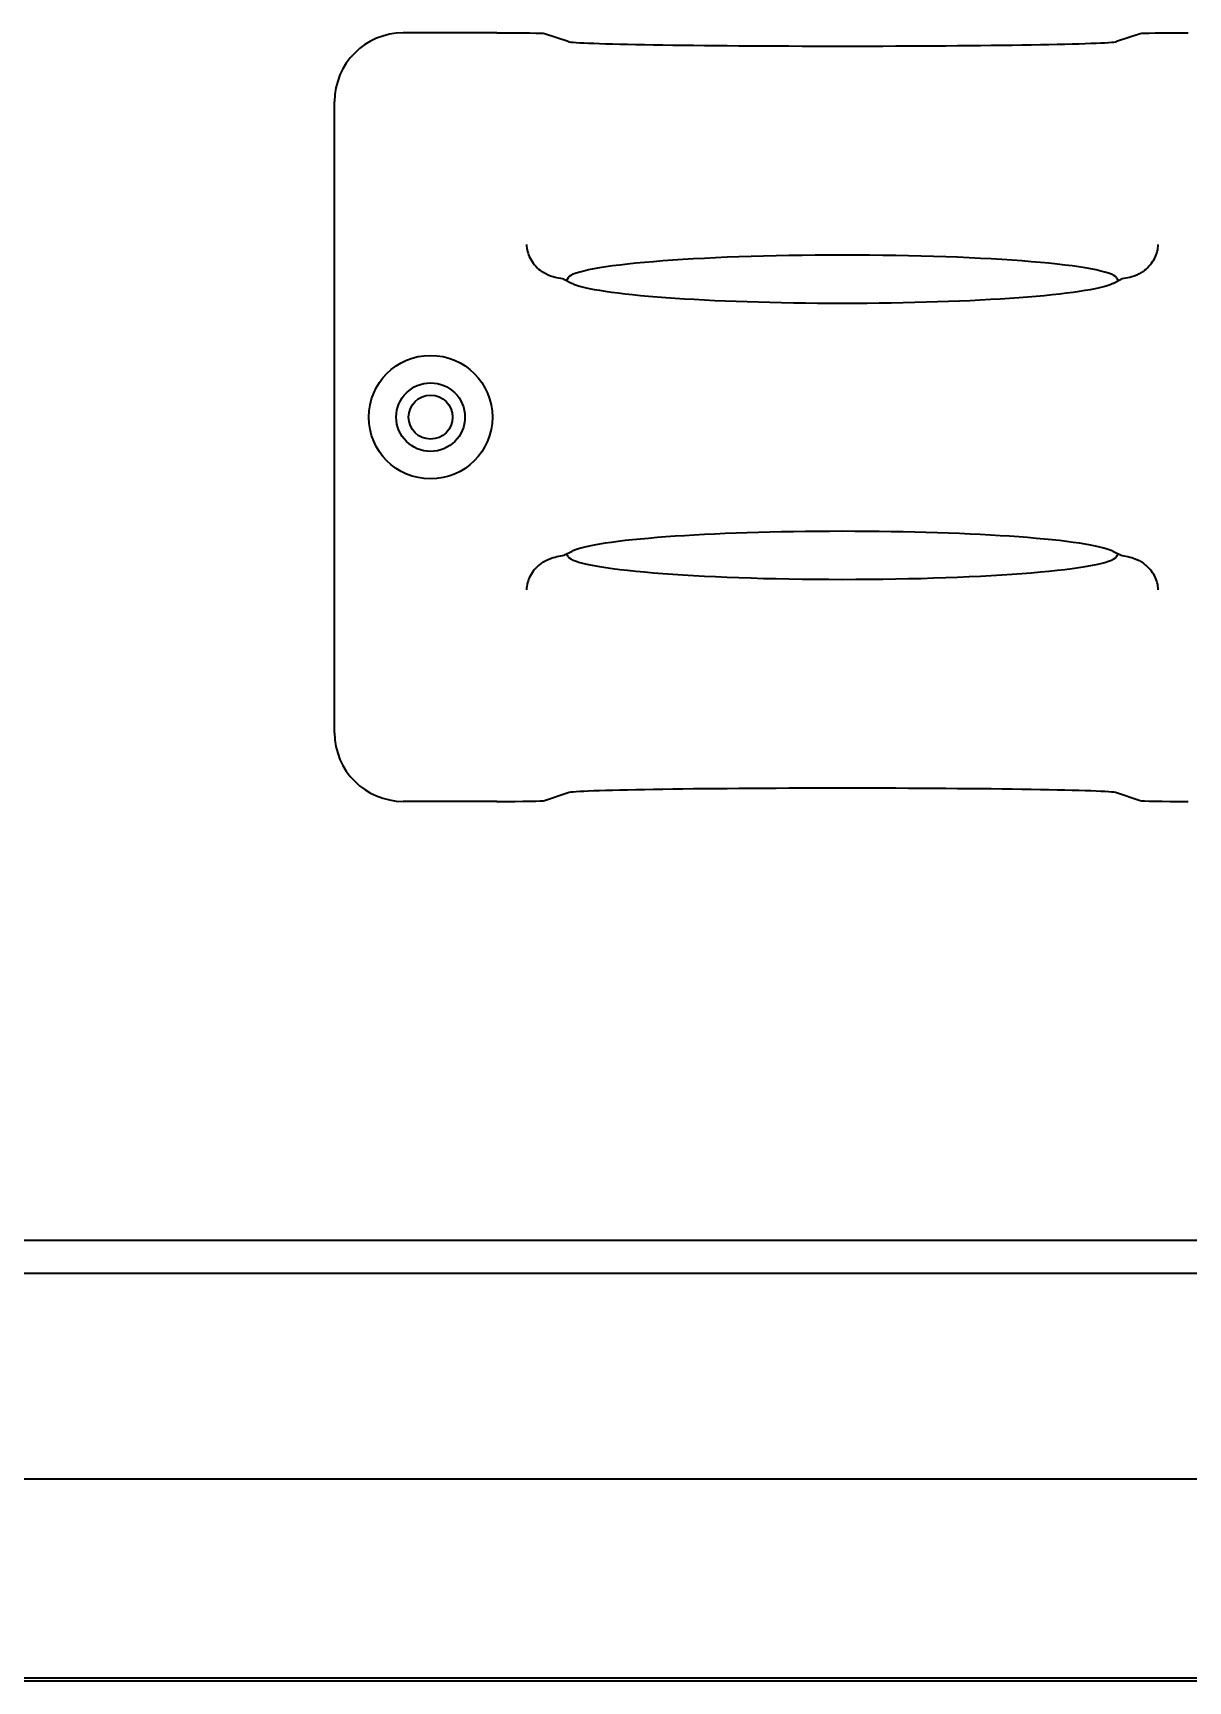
# Model space of a CAD drawing. Extents: x 6336 to 10269, y -393 to 3371.
# Drawn here: x 8744.1 to 8828.3, y 2565.8 to 2685.9 of the extents above; entities that cross this region are included whole.
import ezdxf

# ---------------------------------------------------------------- set-up
doc = ezdxf.new("R2010")
doc.units = 0
doc.header["$LTSCALE"] = 5
doc.layers.add('1', color=7, linetype='CONTINUOUS', true_color=0xffffff)

msp = doc.modelspace()

# ---------------------------------------------------------------- linework, layer by layer
at = {"layer": '1', "color": 7, "linetype": 'Continuous', "lineweight": 35}
for p, q in [((8777.89, 2685.93), (8771.08, 2685.93)), ((8783.1, 2685.3), (8781.38, 2685.87)), ((8824.76, 2685.87), (8823.05, 2685.3)), ((8766.07, 2634.92), (8766.07, 2680.93)), ((8782.77, 2667.99), (8783.38, 2667.68)), ((8783.1, 2668.08), (8782.98, 2667.88)), ((8822.77, 2667.68), (8823.38, 2667.99)), ((8823.05, 2668.08), (8823.16, 2667.88)), ((8782.77, 2647.87), (8783.38, 2648.17)), ((8822.77, 2648.17), (8823.38, 2647.87)), ((8783.1, 2647.77), (8782.98, 2647.97)), ((8823.05, 2647.77), (8823.16, 2647.97)), ((8783.1, 2630.56), (8781.38, 2629.98)), ((8824.76, 2629.98), (8823.05, 2630.56)), ((8777.89, 2629.93), (8771.08, 2629.93)), ((9176.07, 2597.93), (8700.37, 2597.93)), ((9142.77, 2595.53), (8700.37, 2595.53)), ((9142.77, 2580.53), (8702.42, 2580.53)), ((8850.54, 2566.04), (8702.42, 2566.04)), ((8850.55, 2565.83), (8702.42, 2565.83))]:
    msp.add_line(p, q, dxfattribs=at)
for radius in [4.5, 2.5, 1.6]:
    msp.add_circle((8773.07, 2657.93), radius, dxfattribs=at)
for centre, major_axis, ratio, start_param, end_param in [((8771.08, 2680.93), (4.75, -1.58), 0.998478, 1.89276, 3.462643), ((8777.89, 2685.86), (3.5, 0), 0.017455, 0.05236, 1.570796), ((8828.26, 2685.86), (3.5, 0), 0.017455, 1.570796, 3.089233), ((8803.07, 2685.32), (20, 0), 0.017455, -3.089233, -0.05236), ((8803.07, 2667.99), (20, 0), 0.087489, 0.05236, 3.089233), ((8782.61, 2670.6), (1.29, 2.16), 0.99484, -3.269542, -3.152361), ((8823.54, 2670.6), (-1.29, 2.16), 0.99484, -3.130824, -3.013643), ((8781.29, 2667.96), (1.5, 0), 0.087489, 0.174533, 0.565507), ((8803.07, 2667.99), (20, 0), 0.087489, -2.96706, -0.174533), ((8824.85, 2667.96), (1.5, 0), 0.087489, 2.576086, 2.96706), ((8803.07, 2647.86), (20, 0), 0.087489, 0.174533, 2.96706), ((8782.61, 2645.25), (-1.29, 2.16), 0.99484, 0.010769, 0.127949), ((8781.29, 2647.89), (1.5, 0), 0.087489, -0.565507, -0.174533), ((8803.07, 2647.86), (20, 0), 0.087489, -3.089233, -0.05236), ((8824.85, 2647.89), (1.5, 0), 0.087489, -2.96706, -2.576086), ((8823.54, 2645.25), (1.29, 2.16), 0.99484, -0.127949, -0.010769), ((8771.08, 2634.93), (4.75, 1.58), 0.998478, 2.820542, 4.390425), ((8803.07, 2630.54), (20, 0), 0.017455, 0.05236, 3.089233), ((8777.89, 2629.99), (3.5, 0), 0.017455, -1.570796, -0.05236), ((8828.26, 2629.99), (3.5, 0), 0.017455, -3.089233, -1.570796)]:
    msp.add_ellipse(centre, major_axis=major_axis, ratio=ratio, start_param=start_param, end_param=end_param, dxfattribs=at)
for points, knots in [([(8780.05, 2670.51), (8780.07, 2670.17), (8780.26, 2669.44), (8780.75, 2668.87), (8781.05, 2668.63)], [0, 0, 0, 0, 0.472403, 1, 1, 1, 1]), ([(8825.09, 2668.63), (8825.39, 2668.87), (8825.88, 2669.44), (8826.08, 2670.17), (8826.09, 2670.51)], [0, 0, 0, 0, 0.527598, 1, 1, 1, 1]), ([(8782.56, 2668.03), (8782.37, 2668.06), (8781.93, 2668.14), (8781.51, 2668.33), (8781.29, 2668.46)], [0, 0, 0, 0, 0.432061, 1, 1, 1, 1]), ([(8824.85, 2668.46), (8824.64, 2668.33), (8824.22, 2668.14), (8823.78, 2668.06), (8823.59, 2668.03)], [0, 0, 0, 0, 0.567938, 1, 1, 1, 1]), ([(8781.05, 2647.22), (8780.75, 2646.99), (8780.26, 2646.41), (8780.07, 2645.69), (8780.05, 2645.34)], [0, 0, 0, 0, 0.527598, 1, 1, 1, 1]), ([(8781.29, 2647.39), (8781.51, 2647.52), (8781.93, 2647.71), (8782.37, 2647.79), (8782.56, 2647.82)], [0, 0, 0, 0, 0.567939, 1, 1, 1, 1]), ([(8823.59, 2647.82), (8823.78, 2647.79), (8824.22, 2647.71), (8824.64, 2647.52), (8824.85, 2647.39)], [0, 0, 0, 0, 0.432061, 1, 1, 1, 1]), ([(8826.09, 2645.34), (8826.08, 2645.69), (8825.88, 2646.41), (8825.39, 2646.99), (8825.09, 2647.22)], [0, 0, 0, 0, 0.472403, 1, 1, 1, 1])]:
    msp.add_open_spline(points, degree=3, knots=knots, dxfattribs=at)

doc.saveas('drawing.dxf')
